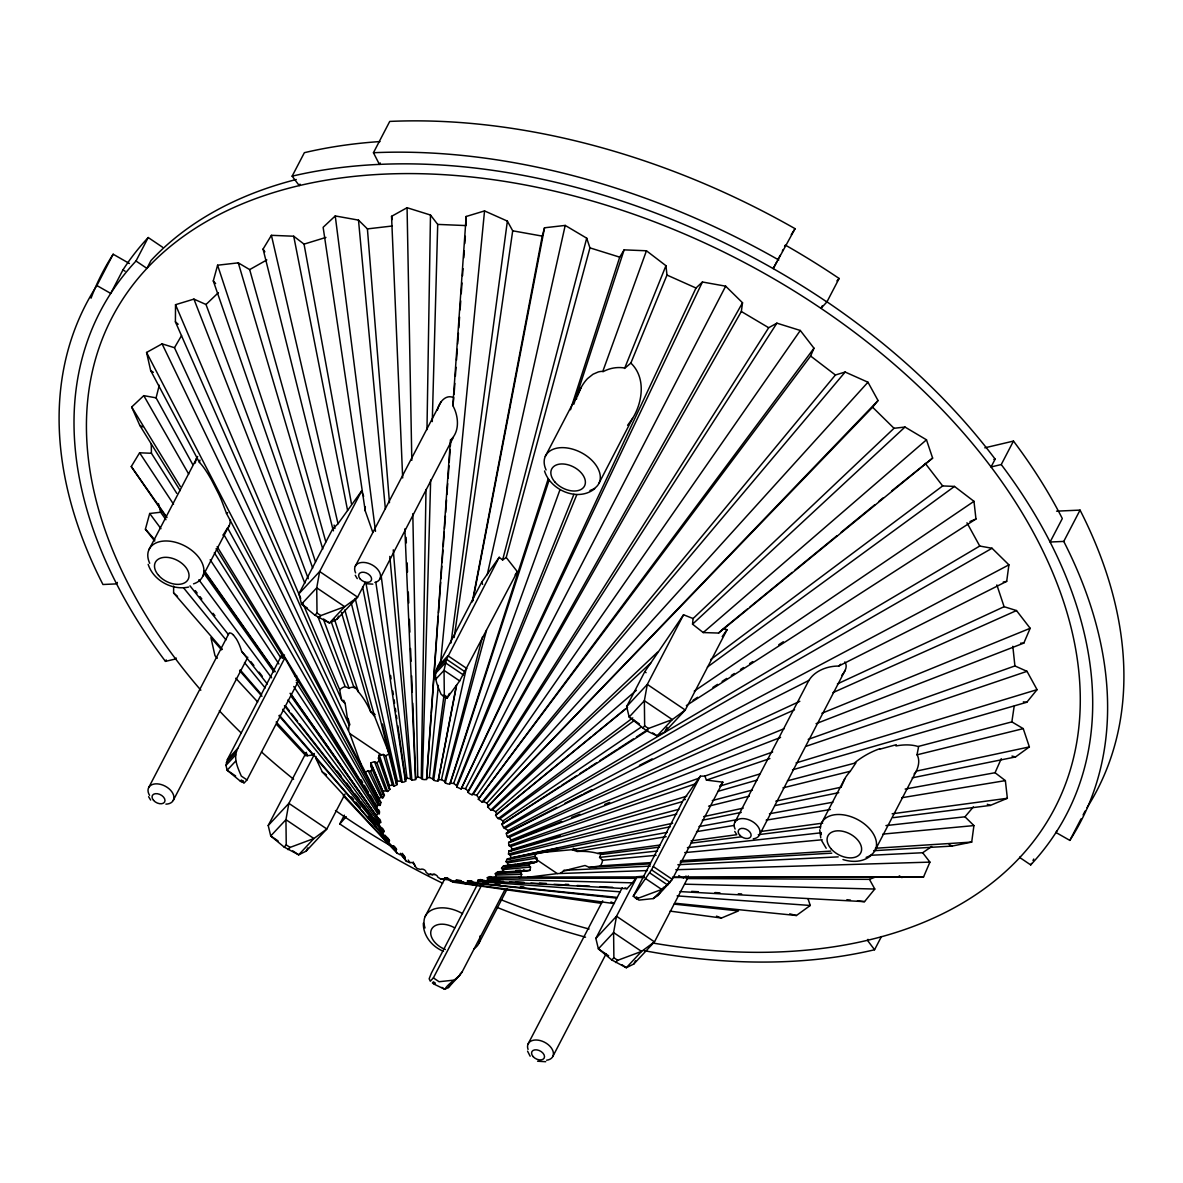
<?xml version="1.0" encoding="UTF-8"?>
<svg xmlns="http://www.w3.org/2000/svg" width="1183" height="1183" viewBox="0 0 1183 1183"><rect width="100%" height="100%" fill="white"/><g stroke="black" fill="none" stroke-linecap="round" stroke-linejoin="round"><path stroke-width="1.5" d="M222.33 649.275L173.605 592.949L173.65 586.088M347.477 718.776L345.17 703.619L341.769 700.218L175.409 321.85L175.528 304.696L193.923 299.107L206.005 304.504L308.275 578.724M223.646 534.213L378.279 805.135C380.586 806.983 381.946 801.423 379.314 801.364L378.708 798.658L381.03 797.357C382.922 799.471 385.732 794.562 383.026 794.059L370.811 766.288L370.841 762.858L374.523 761.734L376.933 762.813L387.625 791.457L389.932 789.298L380.009 759.93L378.397 758.096L379.255 754.961L383.396 754.488L385.673 755.833L394.161 786.222L397.118 784.58L382.42 724.026M435.078 874.4L428.749 874.577L426.013 872.211C426.235 870.259 422.139 868.145 420.675 869.446L417.17 868.573L414.863 866C415.558 864.137 411.58 861.668 409.939 862.658L406.449 861.342L404.66 858.636C405.917 857.01 402.013 854.067 400.283 854.836L396.956 853.106L395.728 850.355C397.562 849.157 393.806 845.594 392.046 846.229L388.97 844.144L388.349 841.438C390.701 840.817 387.299 836.558 385.495 837.106L382.76 834.725L382.774 832.152L282.604 709.312M383.026 794.059L383.041 791.486L370.841 762.858M397.118 784.58L396.172 783.146L397.429 781.076L400.771 781.224C401.54 783.116 407.129 781.904 405.192 779.878L407.011 778.177L410.486 778.798C411.122 780.617 416.697 780.484 415.455 778.237L417.776 776.935L421.281 778.044C421.828 779.819 427.122 780.514 426.634 778.251L450.442 439.795M454.168 637.578L512.697 230.803L507.374 221.103L484.542 210.914L466.161 216.489L466.087 225.583L437.71 224.4L430.479 215.025L407.07 207.72L391.558 216.326L402.678 477.962M372.749 532.217L365.236 510.849L365.281 506.871M298.885 680.225L246.996 779.908L241.302 776.063C237.62 767.442 232.874 757.593 237.739 748.455L284.852 657.94L283.462 657.408L216.119 548.646M421.281 778.044L425.998 489.496M426.974 429.666L430.479 215.025M506.206 557.459L517.355 571.685L459.684 680.92L446.878 698.295L441.185 694.451C437.488 685.815 432.741 675.966 437.606 666.828L481.658 582.199L499.196 557.297L502.612 559.988L506.206 557.459L589.947 247.868L586.709 238.182L565.208 225.421L544.52 227.787L542.243 236.112L472.328 601.896M422.375 779.449L430.656 480.017M432.268 421.592L437.71 224.4M451.255 439.337C460.01 430.745 458.442 415.603 452.852 405.651L466.161 216.489M426.634 779.627L431.233 715.05M431.351 713.26L438.257 616.417M438.509 612.824L440.682 582.347M440.934 578.753L441.836 566.199M442.087 562.605L442.989 550.051M443.241 546.472L444.261 532.128M444.512 528.535L445.414 515.98M445.666 512.387L446.553 499.847M446.937 494.464L447.706 483.699M448.091 478.316L448.993 465.762M449.244 462.183L450.131 449.629M450.398 446.035L450.649 442.442M454.08 394.19L454.849 383.425M455.366 376.253L456.002 367.277M456.505 360.105L457.274 349.34M457.658 343.957L458.427 333.207M458.812 327.824L459.581 317.059M460.083 309.887L460.734 300.911M461.237 293.739L462.006 282.974M462.523 275.802L463.026 268.63M463.795 257.864L464.298 250.692M464.815 243.521L465.333 236.334M560.106 835.745L508.927 850.917L508.498 854.067L510.198 855.087L511.13 857.823L509.045 859.331C506.975 857.335 504.786 862.599 507.522 862.88L507.818 865.527L505.274 866.592C503.677 864.462 499.965 868.81 502.805 869.623L530.516 867.035L530.073 870.333L526.154 871.132L499.537 872.699C498.383 870.614 493.533 873.734 496.209 875.109L521.718 874.341L520.446 877.298L518.79 877.357L644.203 877.18M692.543 624.18L693.075 618.546L894.023 428.29L904.98 427.048L926.481 439.81L932.618 458.087L718.569 633.053L703.22 632.565L692.543 624.18L904.98 427.048M426.634 778.251L429.399 777.423L438.361 685.356M440.431 664.121L484.542 210.914M1014.171 706.221L1011.864 721.881L918.673 746.355L917.002 754.828L1023.251 728.639L1029.373 746.917L1015.517 756.957L912.211 777.837M452.852 405.651L453.71 398.73M456.638 685.046L438.39 779.952C438.139 782.052 433.259 780.765 432.83 778.946L444.009 695.279M450.989 642.975L507.374 221.103M432.179 874.962C433.289 873.32 437.606 875.154 437.754 877.076L440.83 879.146L444.069 879.043C444.66 877.076 449.318 878.57 449.688 880.433L453.03 882.163L455.973 881.557L456.15 880.241L460.986 880.625M693.075 618.546L683.552 614.776L650.827 662.894L492.468 809.837L490.827 810.03L487.603 806.865L872.596 407.218L878.037 400.534L867.967 382.227L845.15 372.039L483.492 801.586L482.028 802.03L478.316 799.19L810.621 356.039L813.978 348.201L800.3 330.471L776.891 323.166L473.244 794.266C471.677 795.405 467.655 793.113 468.098 791.205L742.525 302.759L725.667 286.182L702.421 281.998L696.003 288.016L461.119 788.987L456.771 787.05L456.608 785.645L573.903 494.317M499.537 872.699L502.479 872.093L502.805 869.623M508.927 850.917L510.731 851.124L512.283 849.231L510.76 846.481C508.557 846.836 507.537 841.172 510.287 842.252L511.248 840.034L509.193 837.372C507.211 837.83 504.949 832.581 507.729 832.98L508.054 830.51L503.677 827.686L501.755 824.196L559.914 786.518M467.921 792.506L741.342 311.499L742.525 302.759M873.631 850.695L952.078 846.082L971.701 842.089L973.92 825.586L964.988 816.802L885.934 825.586M734.791 822.392L808.359 681.378C814.008 670.953 827.272 665.94 838.688 666.073L1006.703 581.341L1008.907 564.838L992.049 548.261L979.746 546.043L503.677 827.686M433.629 780.41L445.592 697.245M388.97 844.144L322.308 771.952L315.713 758.007L315.935 756.469M240.326 781.135L241.347 780.026L243.254 781.312L242.219 782.407L240.326 781.135L227.18 770.266L225.968 765.371L227.402 759.516L281.495 655.604L283.033 654.746M438.05 781.194L456.224 686.17M472.889 600.506L544.52 227.787M192.725 464.52L156.082 397.843L159.261 385.259M438.39 779.952L441.496 779.597L466.309 668.439M487.233 574.746L565.208 225.421M199.986 460.054L199.424 462.405L150.655 370.516L146.574 352.46L162.086 343.854L174.478 347.713L349.281 725.356M437.444 410.013C438.745 402.797 445.725 393.599 453.828 397.769M549.237 479.721L450.339 783.264C449.466 785.083 444.985 783.397 444.719 781.519L482.531 636.824M502.612 559.988L586.709 238.182M445.207 782.969L486.494 630.332M154.736 541.06L145.405 529.215L149.694 513.496L160.651 512.239L165.945 519.707M312.667 568.121L213.295 280.933L217.598 265.214L238.286 262.848L249.672 269.606L325.828 541.873M382.774 832.152C385.466 832.211 382.73 827.257 380.822 827.745L378.53 825.172L379.166 822.806L288.001 699.907M389.932 789.298L388.704 787.922L389.355 785.571L379.255 754.961M841.217 786.872L845.313 777.778A40.858 30.625 -38.5 0 1 850.281 771.272L855.945 762.828L787.464 780.81M576.387 399.322L576.683 398.301M449.673 784.359L548.113 479.13M570.487 409.762L619.715 257.155L624.121 249.864L646.45 250.781L665.94 265.702L666.99 275.062L630.85 363.077L624.58 368.445L665.94 265.702M573.814 404.275L624.121 249.864M577.112 396.956L581.016 387.728A40.104 35.712 -81.9 0 1 587.463 378.649L593.023 374.227L598.273 371.95A21.087 18.78 -81.9 0 1 602.812 371.358L646.45 250.781M450.339 783.264L453.68 783.397L559.884 489.969M1001.276 758.687L995.051 772.721L905.158 789.061M456.771 787.05L576.831 494.627M841.675 675.419C844.899 672.018 848.107 666.295 844.795 661.948M283.462 657.408L284.482 654.998M688.329 875.952L687.663 877.535L923.568 876.914L929.927 862.126L922.681 852.736L870.954 855.265M478.316 799.19L813.978 348.201M644.365 876.145L637.105 876.736L632.328 882.829L487.928 879.146C485.695 877.298 491.152 875.479 492.01 877.431L495.248 877.328L496.209 875.109M816.048 723.671L1023.827 643.094L1030.171 628.291L1016.493 610.561L1004.101 606.702L837.416 683.892M461.119 788.987L702.421 281.998M505.969 861.697L534.746 856.462L536.224 853.047L572.054 849.675L667.227 832.359M173.295 800.344L247.779 657.26M599.175 482.886L632.55 418.457C642.724 402.102 646.081 377.51 630.85 363.077M468.098 791.205L465.57 788.706L725.667 286.182M379.92 578.916L453.385 437.326M552.816 1056.493L606.08 953.853M117.368 582.42L116.614 583.884L102.951 584.506A560.609 359.602 27.5 0 1 96.873 285.532L113.169 254.227L129.42 263.498M162.544 247.203L148.215 237.532A544.668 349.384 27.5 0 0 122.928 269.946L110.714 293.414L96.873 285.532M176.149 657.985L175.646 658.961L165.457 661.371A544.668 349.384 27.5 0 1 136.001 261.014L148.215 237.532M300.009 184.134L299.255 185.598L292.142 176.163L304.371 152.681A544.668 349.384 27.5 0 1 380.009 141.561M380.187 162.929L379.418 164.393L373.444 152.725L389.739 121.42A560.609 359.602 27.5 0 1 795.065 228.689L773.209 268.615L777.039 261.28M202.796 576.225L229.088 525.74M165.457 661.371L166.212 659.892M148.659 787.641L228.363 634.532A10.292 3.741 78.1 0 1 229.162 633.452M365.222 582.509L357.606 597.149L336.948 619.286L329.466 622.997L314.959 615.234L301.517 604.129L298.988 593.674L332.837 528.638L333.473 530.856M363.654 496.283L361.48 491.182L319.661 571.522L298.988 593.674M355.27 566.228L441.096 401.806M336.948 619.286L338.575 616.151M344.992 794.089L326.833 828.987L306.16 851.124L298.678 854.836L284.171 847.087L270.73 835.967L268.216 825.512L306.308 752.329M314.367 754.384L288.874 803.361L268.216 825.512M306.16 851.124L307.846 847.9M442.619 883.228A544.668 349.384 27.5 0 1 339.802 823.96L344.386 815.146M346.249 816.61L339.802 823.96M545.289 456.387L581.164 387.462M499.196 557.297L446.509 659.286L444.039 670.362L444.32 695.086L443.285 696.196L445.192 697.467L446.228 696.373L444.32 695.086M446.878 698.295L449.422 693.386M425.126 916.588L445.163 878.067M777.793 259.802L778.562 258.338M779.316 256.874L780.085 255.41M782.377 251.003L783.146 249.539M784.669 246.596L785.438 245.132L784.566 246.478M477.045 885.239L431.366 973.165L429.163 978.77L430.287 981.21L433.377 977.883L481.451 885.564M434.294 984.241L435.329 983.132L433.436 981.846L432.401 982.955L434.294 984.241L444.764 989.313C449.244 982.082 457.688 979.154 462.065 972.042L504.904 889.749M479.011 943.088L507.403 888.537M822.229 305.879L820.958 308.334L826.902 301.961L839.131 278.478A544.668 349.384 27.5 0 0 786.591 245.798M722.236 629.755L723.449 628.646L727.072 629.681L685.253 710.037L664.595 732.173L657.097 735.885L646.391 730.695L629.164 717.016L626.635 706.562L644.794 671.678L650.827 662.894M683.552 614.776L647.308 684.41L626.635 706.562M664.595 732.173L667.108 727.338M528.165 1043.805L602.679 900.84M673.275 877.52L687.988 877.49L654.48 941.875L633.807 964.012L626.325 967.724L611.818 959.975L598.376 948.855L595.862 938.4L622.214 887.782M637.105 876.736L616.52 916.248L595.862 938.4M704.861 776.092L706.443 780.1L722.857 782.17L672.269 879.353L657.925 895.501L653.193 898.592L638.953 900.115L633.26 896.27L683.493 799.782L700.336 776.181L704.861 776.092L772.676 751.989M633.26 896.27L651.508 869.83L700.336 776.181M657.925 895.501L663.619 887.206M633.807 964.012L635.508 960.759M759.427 835.08L845.268 670.125M826.503 301.502A531.389 340.852 27.5 0 1 995.14 459.122L991.058 466.96L1001.247 464.549L1013.476 441.082A544.668 349.384 27.5 0 1 1062.319 518.553L1050.09 542.021L1063.754 541.415L1080.049 510.11L1056.567 511.16M821.505 823.25L844.706 778.769M875.376 849.764L916.307 771.124A27.756 20.791 -38.5 0 0 918.082 766.229A21.826 16.355 -38.5 0 0 917.091 754.769M867.967 939.346L867.45 940.322L874.562 949.757L881.439 936.552M1020.308 856.566L1019.79 857.542L1030.704 864.906L1031.472 863.442M1032.996 860.514L1033.765 859.035M1056.759 831.028L1056.005 832.507L1069.831 840.388L1081.04 818.873M1083.066 814.954L1085.107 811.035M148.925 549.711L197.679 456.475M174.478 347.713L181.561 335.573M382.893 797.948L370.634 771.464L372.749 767.959L370.811 766.288M351.484 503.899L304.046 244.127L293.724 236.23L271.41 235.313L263.07 249.081L332.778 528.801L338.013 523.758L361.48 491.182M166.271 517.429L131.269 466.56L139.609 452.793L151.424 453.281L176.77 493.355M379.166 822.806C381.976 823.56 380.29 818.059 378.19 818.488L376.401 815.767L377.658 813.697C380.32 815.087 380.039 809.335 377.688 809.586L294.818 675.759L284.852 657.94M632.55 418.457L627.596 425.303M224.178 533.37L227.55 527.869L380.127 805.46M472.017 794.946L768.684 327.721L776.891 323.166M791.25 234.618L795.065 228.689M451.743 983.117L448.283 987.598L444.793 989.328L441.954 987.406M478.819 798.007L476.764 795.36L800.3 330.471M515.137 574.849L517.355 571.685M722.192 636.646L727.072 629.681M809.054 680.343L507.729 832.98M719.782 786.414L722.857 782.17M276.171 721.985L307.343 755.745L313.037 754.931L314.101 753.438M534.746 856.462L536.801 858.03L537.2 861.579L533.799 862.999L531.344 862.067L528.727 865.276L501.474 868.307M973.372 806.91L964.988 816.802M487.603 806.865L878.037 400.534M620.055 891.805L478.257 881.601C476.645 879.442 482.28 878.806 482.96 880.655L486.39 881.039L487.928 879.146M679.914 891.583L864.507 901.653L874.784 889.039L869.446 879.353L686.214 878.555M792.477 769.852L1026.8 702.258L1037.062 689.645L1027.007 671.338L1014.91 665.94L808.211 739.375M482.028 802.03L835.405 374.996L845.15 372.039M488.416 805.86L486.908 803.124L867.967 382.227M486.39 881.039L627.005 888.699L632.328 882.829M653.193 898.592L670.11 882.385L651.508 869.83M314.959 615.234L317.014 613.031L316.733 587.818L319.661 571.522L357.606 597.149L344.667 606.687L329.466 622.997L323.58 619.02M318.745 617.807L320.815 615.589L344.667 606.687L316.733 587.818L301.517 604.129L307.388 608.106M227.402 759.516L237.739 748.455M226.367 762.621L236.496 751.767M225.968 765.371L235.742 754.887M235.654 761.113L227.136 770.237L235.668 775.989M246.996 779.908L243.905 783.235L242.781 780.795M437.606 666.828L447.943 655.766L466.915 668.572M436.379 670.14L446.509 659.286L465.111 671.855M435.625 673.275L445.399 662.791L463.366 674.916M435.521 679.486L444.039 670.362L459.684 680.92M284.171 847.087L286.242 844.869L285.946 819.671L288.874 803.361L326.833 828.987L313.894 838.525L298.678 854.836L292.793 850.858M287.972 849.645L290.042 847.427L313.894 838.525L285.946 819.671L270.73 835.967L278.094 840.936M836.899 280.874L839.131 278.478M642.606 728.136L644.661 725.918L644.365 700.72L647.308 684.41L685.253 710.037L672.314 719.575L657.097 735.885L652.691 732.898M646.391 730.695L648.461 728.477L672.314 719.575L644.365 700.72L629.164 717.016L639.456 723.966M459.773 974.511L462.065 972.042M448.283 987.598L460.113 974.866M638.302 898.193L637.267 899.302L635.375 898.015L636.41 896.906L638.302 898.193L661.622 889.483M661.948 890.429L672.269 879.353L653.297 866.548M611.818 959.975L613.888 957.757L613.593 932.559L616.52 916.248L654.48 941.875L641.541 951.413L626.325 967.724L621.918 964.751M615.618 962.533L617.689 960.315L641.541 951.413L613.593 932.559L598.376 948.855L608.668 955.805M206.005 304.504L218.397 292.659M376.933 762.813L380.009 759.93M490.827 810.03L657.556 652.173M180.2 490.634L139.786 425.377L131.668 407.011L143.779 395.64L156.082 397.843M389.473 502.701L367.41 228.896L358.493 220.112L335.247 215.942L323.136 227.313L365.236 510.849M377.688 809.586L376.46 806.836L378.279 805.135M840.729 664.21L838.688 666.073M718.569 633.053L721.926 630.021M501.755 824.196L503.115 823.634L502.819 820.987L499.891 818.754C498.117 819.331 494.509 815.427 496.609 814.495L495.692 811.76L636.35 690.31M703.22 632.565L926.481 439.81M495.514 815.294L591.308 736.846M592.653 735.752L625.038 709.223M723.449 628.646L747.272 609.141M750.081 606.849L786.518 577.008M787.922 575.855L792.122 572.424M794.932 570.117L836.972 535.692M841.172 532.246L874.814 504.712M879.013 501.267L883.228 497.821M891.627 490.945L932.618 458.087M496.609 814.495L627.552 707.449M686.081 876.056L683.271 878.244M523.581 870.082L520.269 872.462L495.115 873.69M498.117 818.68L632.772 717.889M710.643 659.596L942.659 485.932L954.474 486.42L973.979 501.326L975.96 519.012L686.347 705.586M499.891 818.754L634.561 720.299M707.375 667.064L954.474 486.42M456.15 880.241L460.512 880.729L464.934 883.494L467.492 882.414C466.634 880.152 472.076 880.463 472.668 882.252L476.172 883.11L478.257 881.601M676.321 903.354L796.41 915.509L810.266 905.468L808.107 899.021M931.701 846.525L922.681 852.736M227.698 512.638L226.515 513.452L379.314 801.364M502.819 820.987L641.216 727.087M694.229 691.123L973.979 501.326M561.437 785.527L576.742 775.619M579.803 773.638L587.448 768.684M588.986 767.693L596.631 762.724M599.692 760.743L616.535 749.845M618.058 748.854L633.363 738.931M636.424 736.95L647.131 730.015M693.046 700.262L697.63 697.29M712.935 687.367L717.519 684.395M722.118 681.423L726.702 678.451M731.301 675.478L734.362 673.497M740.484 669.534L743.545 667.537M749.652 663.574L752.713 661.593M778.739 644.735L783.323 641.763M503.115 823.634L647.929 730.34M594.738 488.697C578.029 502.184 550.598 490.383 544.535 471.011M385.673 755.833L389.237 753.837L374.641 716.41L344.859 609.955M870.954 855.56C863.22 862.23 852.292 862.525 842.961 859.538M249.672 269.606L266.826 259.935M505.525 828.026L992.049 548.261M298.086 679.56L296.223 680.58M146.574 352.46L365.37 773.8L365.044 772.41L368.15 770.68L370.634 771.464M508.054 830.51L1008.907 564.838M506.161 833.305L556.942 807.427M564.868 803.375L582.317 794.488M583.914 793.675L591.84 789.623M639.441 765.371L652.129 758.895M507.33 836.795L799.826 701.312M509.193 837.372L794.547 709.785M832.921 692.632L1016.493 610.561M969.956 521.526L975.96 519.012M670.11 911.117L721.453 918.038L738.473 910.91L674.118 904.137M893.357 817.645L990.334 805.416L1007.354 798.288L1005.373 780.617L995.051 772.721M511.248 840.034L784.359 728.595M821.919 713.26L1030.171 628.291M876.366 876.677L869.446 879.353M508.572 842.311L561.614 821.372M571.552 817.453L579.833 814.185M604.705 804.366L609.674 802.414M510.287 842.252L780.573 737.423M879.812 749.194L896.315 744.699M508.956 845.682L698.783 778.251M304.046 244.127L325.931 237.428M510.76 846.481L695.5 783.811M706.443 780.1L769.896 758.569M806.614 746.118L1027.007 671.338M428.749 874.577L430.849 873.926M383.041 791.486L385.806 790.643L387.625 791.457M512.283 849.231L686.761 796.174M720.151 786.015L759.767 773.978M796.07 762.931L1037.062 689.645M510.731 851.124L682.103 801.69M717.918 791.353L756.972 780.1M508.498 854.067L678.879 809.32M712.284 800.551L752.388 790.022M510.198 855.087L676.706 814.052M708.587 806.185L749.327 796.144M782.969 787.863L850.281 771.272M984.803 447.825L1013.476 441.082M993.853 459.433L995.14 459.122M511.13 857.823L672.698 823.25M703.634 816.625L743.161 808.166M775.826 801.187L841.143 787.198M1029.373 746.917L916.307 771.124L915.095 772.972A20.983 5.678 -18.4 0 1 914.104 773.948M507.182 858.873L557.43 848.241M1003.228 582.051L1006.703 581.341M509.045 859.331L670.362 826.725M702.273 820.277L741.268 812.396M774.954 805.579L838.762 792.684M569.082 869.475L585.023 865.512L589.459 867.405L650.487 863.812M698.961 826.577L737.734 819.523M769.453 813.756L832.906 802.207M507.522 862.88L536.801 858.03M572.054 849.675L576.934 851.405L666.192 836.662M696.536 831.649L734.037 825.453M766.155 820.144L830.422 809.512M901.83 797.726L1005.373 780.617M647.382 870.57L557.474 873.586M367.41 228.896L392.046 226.027M683.493 799.782L685.371 799.516M503.426 865.897L506.916 865.424M508.66 865.187L515.64 864.226M517.385 863.989L524.365 863.028M526.11 862.791L531.344 862.067M507.818 865.527L537.2 861.579M659.951 845.046L597.785 853.416A82.174 54.359 -35.3 0 0 577.792 851.435L576.934 851.405M691.035 840.862L736.758 834.71L734.747 831.442M760.521 831.516L822.688 823.146M892.159 813.786L1007.354 798.288M505.274 866.592L533.799 862.999M659.567 847.132L602.413 854.348L600.387 853.091M690.739 843.198L740.957 836.869M758.273 834.68L820.618 826.813M527.5 877.298L557.297 873.601L535.929 859.183M389.355 785.571L392.46 785.216L394.161 786.222M372.808 584.136L364.689 583.648M600.18 853.431A17.937 7.039 -18.6 0 1 599.574 857.409L657.541 850.961M687.397 847.649L820.928 832.817M545.703 1061.713L537.585 1061.225M188.674 587.064C172.215 590.642 153.376 580.557 148.171 564.35M453.311 980.204L439.07 981.727L433.377 977.883M599.559 857.409L602.561 860.292L656.121 855.294M684.691 852.618L822.17 839.767M882.873 834.104L973.92 825.586M497.762 871.782L504.269 871.309M515.655 870.496L520.535 870.141M502.479 872.093L530.073 870.333M589.459 867.405A39.438 3.741 -7.4 0 0 600.417 865.838L650.384 862.644M680.728 860.692L830.688 851.109M875.316 848.255L971.701 842.089M680.121 862.082L831.797 853.15M564.054 870.318L650.266 866.089M677.844 864.729L838.2 856.876M1020.559 643.197L1023.827 643.094M675.818 869.727L929.927 862.126M495.248 877.328L520.446 877.298M672.491 877.15L923.568 876.914M492.01 877.431L644.484 877.505M487.13 877.682L635.02 878.333M444.571 877.875L447.766 877.934M684.809 884.174L874.784 889.039M477.769 880.152L484.631 880.477M489.777 880.729L503.5 881.379M515.492 881.941L524.069 882.355M539.507 883.08L546.369 883.42M565.237 884.307L568.668 884.47M482.96 880.655L500.72 881.557M509.592 882.015L523.803 882.755M530.916 883.11L545.112 883.849M553.999 884.307L568.195 885.032M577.082 885.49L589.504 886.126M600.165 886.673L612.587 887.309M691.626 891.376L698.295 891.731M714.961 892.574L719.959 892.84M738.296 893.786L741.623 893.949M444.069 879.043L450.028 879.442M677.12 895.901L810.266 905.468M467.329 881.01L472.401 881.394M440.83 879.146L451.034 880.004M472.668 882.252L477.784 882.71M482.901 883.183L488.017 883.657M494.849 884.278L499.965 884.751M520.446 886.614L523.862 886.939M449.688 880.433L455.011 880.965M476.172 883.11L616.284 897.291M467.492 882.414L616.535 898.089M294.818 675.759L296.756 675.966M1023.339 701.874L1026.8 702.258M846.91 899.686L850.429 900.086M857.468 900.869L864.507 901.653M461.459 882.178L465.037 882.577M455.973 881.557L464.002 882.474M468.823 883.036L472.047 883.405M464.934 883.494L613.962 903.561M453.03 882.163L601.556 903.354M512.697 230.803L542.243 236.112M462.08 788.085L465.57 788.706M1011.968 756.085L1015.517 756.957M789.712 913.867L796.41 915.509M589.947 247.868L619.715 257.155M473.244 794.266L476.764 795.36M987.273 804.248L990.334 805.416M716.484 916.145L721.453 918.038M625.023 887.96L627.005 888.699M614.435 903.368L612.883 902.777M612.395 902.57L610.99 901.978M666.99 275.062L696.003 288.016M429.399 777.423L432.83 778.946M483.492 801.586L486.908 803.124M318.079 617.142L345.17 686.569L349.192 688.417L323.624 619.862M443.492 951.324C432.165 946.77 423.011 935.797 423.366 923.154M139.786 425.377L142.744 426.9M949.136 844.558L952.078 846.082M524.084 870.067L526.154 871.132M741.342 311.499L768.684 327.721M122.928 269.946L125.087 271.173M1011.864 721.881L1023.251 728.639M441.496 779.597L444.719 781.519M492.468 809.837L495.692 811.76M136.001 261.014L146.914 268.378L150.98 260.541A531.389 340.852 27.5 0 1 296.238 179.505M150.655 370.516L153.376 372.349M899.257 875.804L901.978 877.638M644.661 725.918L648.461 728.477M317.014 613.031L320.815 615.589M678.791 875.538L681.748 877.535M649.748 872.906L667.715 885.032M646.066 878.91L661.711 889.453M375.144 714.562L370.56 711.486L374.641 716.41M573.252 848.285L577.822 851.376M162.086 343.854L349.769 733.534L381.813 755.153M613.888 957.757L617.689 960.315M322.308 771.952L326.508 774.776M286.242 844.869L290.042 847.427M810.621 356.039L835.405 374.996M453.68 783.397L456.608 785.645M355.477 687.811L353.584 686.391L331.373 622.184M644.794 671.678L646.081 672.698M175.409 321.85L178.175 324.246M173.605 592.949L177.524 596.336M872.596 407.218L894.023 428.29M246.7 656.846L245.813 655.974M528.727 865.276L530.516 867.035M233.406 634.946L236.289 638.805A27.638 10.07 78.1 0 1 241.672 651.404L267.328 683.996M245.369 655.5L241.657 651.419M276.852 724.75L306.027 755.937M343.218 795.686L396.956 853.106M217.302 658.221L214.995 655.722L210.914 637.667L221.561 649.881M235.772 678.229L257.702 701.977M213.295 280.933L215.617 283.536M145.405 529.215L154.84 539.818M384.564 837.771L386.427 839.886M389.237 843.05L395.728 850.355M239.631 670.657L261.975 696.299M278.996 715.848L313.037 754.931M315.713 758.007L388.349 841.438M240.164 669.874L261.547 694.598M279.38 715.212L382.76 834.725M351.395 796.884L353.584 799.471M355.787 802.074L360.194 807.264M367.898 816.344L375.588 825.423M378.9 829.313L385.495 837.106M387.403 838.496L389.222 840.684M401.776 855.664L406.449 861.342M385.022 835.198L389.591 840.743M393.584 845.668L396.689 849.453M183.528 587.803L225.983 639.885M244.497 662.584L265.184 687.944M925.269 463.396L942.659 485.932M400.416 853.313L404.66 858.636M189.99 585.822L228.363 634.532M284.438 705.719L378.53 825.172M195.299 590.613L197.162 593.008M199.971 596.587L201.835 598.968M213.044 613.297L214.907 615.692M250.766 661.519L253.887 665.497M259.092 672.151L262.212 676.144M286.138 706.724L289.258 710.717M291.343 713.379L297.584 721.364M299.669 724.011L380.822 827.745M337.185 771.035L341.369 776.432M346.589 783.176L350.774 788.558M354.959 793.956L359.144 799.353M361.229 802.044L371.684 815.531M373.784 818.222L384.238 831.708M520.269 872.462L521.718 874.341M149.694 513.496L160.962 528.683M198.877 579.774L271.602 677.815M402.279 853.313L405.325 857.542M204.053 573.43L273.909 671.914M290.841 695.781L380.822 822.614M131.269 466.56L167.01 517.489M204.807 571.33L275.284 671.722M290.604 693.549L376.401 815.767M204.038 571.078L274.338 670.938M290.072 693.297L378.19 818.488M408.209 860.056L409.939 862.658M263.07 249.081L264.874 251.816M139.609 452.793L173.517 504.195M210.175 559.766L278.892 663.974M293.768 686.51L377.658 813.697M214.315 552.712L280.962 658.088M296.327 682.369L379.432 813.771M131.668 407.011L180.363 486.553M217.14 546.605L376.46 806.836M355.24 575.278L357.251 578.635M530.147 1056.212L527.574 1051.169M360.948 779.715L362.634 782.525M364.305 785.32L368.519 792.314M370.205 795.109L373.562 800.714M374.405 802.104L376.933 806.303M148.614 796.691L150.64 800.048M821.667 840.684L826.178 848.255M966.955 522.782L979.746 546.043M143.779 395.64L188.718 474.117M365.044 772.41L378.708 798.658M358.967 759.915L380.956 802.458M368.15 770.68L381.03 797.357M281.495 655.604L282.767 658.458M481.658 582.199L482.634 584.402M343.735 700.277L345.17 703.619M372.749 767.959L384.475 795.316M175.528 304.696L300.733 598.406M302.789 603.226L339.743 689.896A39.438 10.529 73.2 0 0 341.783 700.232M413.163 861.963L414.863 866M193.923 299.107L304.844 583.249M374.523 761.734L385.806 790.643M996.855 584.92L1004.101 606.702M349.769 733.534L361.229 765.061M378.397 758.096L388.704 787.922M217.598 265.214L315.506 561.866M334.212 618.517L358.419 691.848A82.174 67.771 -83.9 0 1 370.516 711.515M226.515 513.452L221.398 500.025A38.773 6.787 67.9 0 0 219.461 495.662A42.455 7.438 67.9 0 0 218.855 494.331L211.624 480.165A60.614 10.617 67.9 0 0 199.409 462.361M306.501 752.965L307.343 755.745M238.286 262.848L322.767 549.075M341.414 612.291L370.959 712.373M383.396 754.488L392.46 785.216M160.651 512.239L158.478 503.603M351.351 603.315L396.172 783.146M334.094 525.075L334.937 528.535M271.41 235.313L338.013 523.758M355.255 598.465L397.429 781.076M391.558 216.326L392.283 219.52M293.724 236.23L347.595 510.494M362.589 586.768L400.771 781.224M366.286 584.964L402.324 782.407M375.839 582.273L405.192 779.878M390.582 675.449L391.085 678.924M392.83 691.064L393.333 694.539M394.087 699.745L394.575 703.22M395.329 708.425L395.832 711.9M396.335 715.375L396.837 718.85M397.828 725.785L405.828 781.342M1012.825 646.302L1014.91 665.94M335.247 215.942L375.499 531.33M381.251 576.358L407.011 778.177M819.73 829.815L820.751 837.889M358.493 220.112L385.347 508.646M389.799 556.424L410.486 778.798M393.274 549.844L411.832 780.115M404.852 528.89L415.455 778.237M406.124 537.393L406.346 542.849M407.144 562.886L407.499 571.995M408.298 592.032L408.741 602.975M409.392 619.36L409.895 632.121M410.545 648.506L411.063 661.267M411.64 675.833L412.29 692.232M412.734 703.16L415.78 779.671M151.424 453.281L151.247 443.669M407.07 207.72L411.817 460.305M412.823 513.673L417.776 776.935M820.351 828.484A30.033 19.268 27.5 0 1 860.692 821.342A30.033 19.268 27.5 0 1 866.133 857.379M821.386 834.606A30.033 19.268 27.5 0 1 820.78 832.462M735.116 829.046A13.856 8.887 27.5 0 1 741.771 818.592A13.856 8.887 27.5 0 1 758.732 827.73A13.856 8.887 27.5 0 1 753.246 838.806M528.062 1049.41A13.856 8.887 27.5 0 1 535.973 1039.99A13.856 8.887 27.5 0 1 552.298 1049.498A13.856 8.887 27.5 0 1 546.62 1060.219M480.061 935.93A30.033 19.268 27.5 0 1 473.851 948.84M425.022 927.945A30.033 19.268 27.5 0 1 433.318 909.328A30.033 19.268 27.5 0 1 462.553 913.616M445.34 949.505A18.47 11.845 27.5 0 1 431.366 929.675A18.47 11.845 27.5 0 1 454.671 927.871M149.561 795.346A13.856 8.887 27.5 0 1 155.239 783.885A13.856 8.887 27.5 0 1 172.792 793.335A13.856 8.887 27.5 0 1 165.901 804.144M149.709 563.271A30.033 19.268 27.5 0 1 162.988 541.119A30.033 19.268 27.5 0 1 199.365 558.184A30.033 19.268 27.5 0 1 193.554 583.84M355.61 572.883A13.856 8.887 27.5 0 1 361.85 562.457A13.856 8.887 27.5 0 1 378.797 570.886A13.856 8.887 27.5 0 1 374.863 582.45M546.088 469.947A30.033 19.268 27.5 0 1 559.367 447.78A30.033 19.268 27.5 0 1 595.744 464.845A30.033 19.268 27.5 0 1 589.933 490.516M603.005 371.728A33.287 32.562 -40.4 0 1 624.668 368.002M353.569 686.229A25.301 9.213 78.1 0 1 358.405 691.937M349.118 688.195A17.937 10.248 79.7 0 1 355.728 688.24M339.713 689.866A16.222 12.111 -86.6 0 1 345.185 686.598M349.887 724.854A62.344 29.486 80.5 0 1 348.142 718.436M348.689 730.325A18.765 16.562 -6 0 1 349.251 725.342M564.069 870.348A18.765 14.462 89.7 0 1 560.313 873.158M568.594 870.126A63.483 19.15 -17.1 0 1 563.463 870.969M602.531 860.307A16.222 9.183 -31.7 0 1 600.432 865.838M597.696 853.461A25.301 4.51 -13.1 0 1 602.576 854.303M895.915 745.955A49.139 27.017 -27.5 0 1 918.392 746.621M195.299 463.041A23.142 9.124 74.7 0 1 196.925 457.377M230.448 519.736A22.492 7.956 78.4 0 1 227.683 528.313M223.38 534.642A21.442 12.067 86.6 0 1 222.803 535.086M229.088 633.142A17.582 6.403 78.1 0 1 233.406 635.064M855.25 762.34A49.272 28.259 -29.9 0 1 879.812 748.706M1001.247 464.549A544.668 349.384 27.5 0 1 1030.704 864.906M874.562 949.757A544.668 349.384 27.5 0 1 643.774 950.585M585.541 937.173A544.668 349.384 27.5 0 1 496.904 907.317M292.142 176.163A544.668 349.384 27.5 0 1 826.902 301.961M200.844 690.192A531.389 340.852 27.5 0 1 341.576 177.879A531.389 340.852 27.5 0 1 1054.437 576.801A531.389 340.852 27.5 0 1 652.558 942.969M589.075 929.01A531.389 340.852 27.5 0 1 501.178 899.79M390.139 845.52A531.389 340.852 27.5 0 1 335.484 810.547M293.606 779.213A531.389 340.852 27.5 0 1 261.487 751.944M241.288 733.061A531.389 340.852 27.5 0 1 219.299 710.702M1063.754 541.415A560.609 359.602 27.5 0 1 1069.831 840.388M373.444 152.725A560.609 359.602 27.5 0 1 778.769 259.994M1080.049 510.11A560.609 359.602 27.5 0 1 1087.073 807.605M91.032 298.205A560.609 359.602 27.5 0 1 113.169 254.227M831.102 848.832A18.47 11.845 27.5 0 0 860.573 853.165A18.47 11.845 27.5 0 0 841.364 831.043A18.47 11.845 27.5 0 0 831.102 848.832M739.671 835.109A6.921 4.436 27.5 0 0 750.732 836.765A6.921 4.436 27.5 0 0 743.56 828.455A6.921 4.436 27.5 0 0 739.671 835.109M533.075 1056.552A6.921 4.436 27.5 0 0 544.121 1058.179A6.921 4.436 27.5 0 0 536.934 1049.883A6.921 4.436 27.5 0 0 533.075 1056.552M153.553 800.388A6.921 4.436 27.5 0 0 164.6 802.015A6.921 4.436 27.5 0 0 157.398 793.719A6.921 4.436 27.5 0 0 153.553 800.388M158.552 575.352A18.47 11.845 27.5 0 0 188.008 579.64A18.47 11.845 27.5 0 0 168.74 557.533A18.47 11.845 27.5 0 0 158.552 575.352M360.164 578.96A6.921 4.436 27.5 0 0 371.211 580.602A6.921 4.436 27.5 0 0 364.024 572.291A6.921 4.436 27.5 0 0 360.164 578.96M554.886 481.984A18.47 11.845 27.5 0 0 584.358 486.287A18.47 11.845 27.5 0 0 565.119 464.18A18.47 11.845 27.5 0 0 554.886 481.984"/></g></svg>
